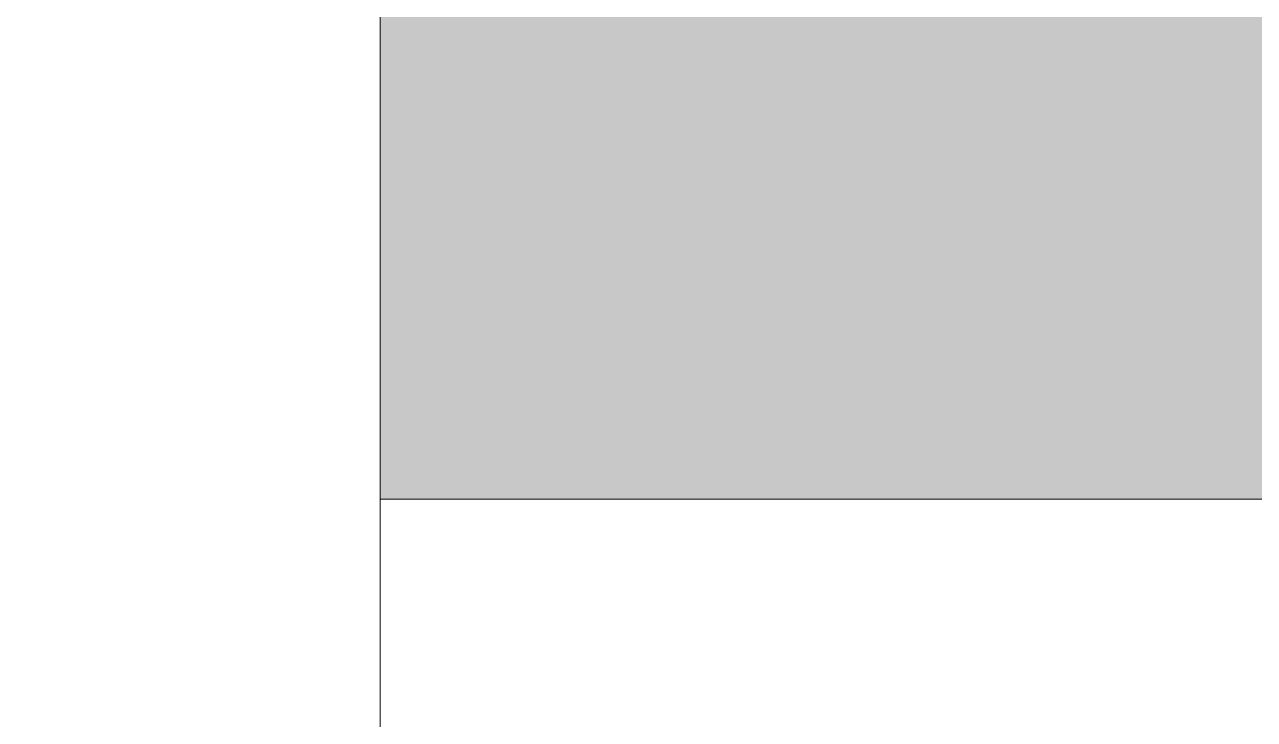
# Model space of a CAD drawing. Header units: inches. Extents: x 20139 to 37433, y -23296 to -20170.
# Drawn here: x 31334.047 to 31334.2277, y -22785.0852 to -22784.9831 of the extents above; entities that cross this region are included whole.
import ezdxf

# ---------------------------------------------------------------- set-up
doc = ezdxf.new("R2010")
doc.units = ezdxf.units.IN
doc.header["$MEASUREMENT"] = 0
doc.layers.add('S-BEAM', color=12, linetype='Continuous', lineweight=9)
doc.layers.add('S-COLS', color=52, linetype='Continuous', lineweight=9)

# ---------------------------------------------------------------- blocks, each defined once
blk = doc.blocks.new('HSS-Hollow Structural Section-Column - HSS6X6X1_4-V61-Level 1')
at = {"layer": 'S-COLS'}
h = blk.add_hatch(dxfattribs=at)
h.set_pattern_fill('FP_21', color=256, style=0, pattern_type=2)
h.set_pattern_definition([(225, (31331.1, -22784.303), (23.758788, -23.758788), []), (225, (31331.1, -22820.303), (23.758788, -23.758788), [])])
h.paths.add_polyline_path([(-2.534, 3), (-2.86351, 2.86351), (-3, 2.534), (-2.69876, 2.69876)], flags=0)
h.paths.add_polyline_path([(2.534, 3), (2.69876, 2.69876), (3, 2.534), (2.86351, 2.86351)], flags=0)
h.paths.add_polyline_path([(-2.534, 3), (-2.534, 2.767), (2.534, 2.767), (2.534, 3)], flags=0)
h.paths.add_polyline_path([(-3, -2.534), (-2.86351, -2.86351), (-2.534, -3), (-2.69876, -2.69876)], flags=0)
h.paths.add_polyline_path([(-2.767, 2.534), (-3, 2.534), (-3, -2.534), (-2.767, -2.534), (-2.767, -2.16906)], flags=0)
h.paths.add_polyline_path([(3, -2.534), (2.69876, -2.69876), (2.534, -3), (2.86351, -2.86351)], flags=0)
h.paths.add_polyline_path([(3, 2.534), (2.767, 2.534), (2.767, -2.534), (3, -2.534), (3, -2.16906)], flags=0)
h.paths.add_polyline_path([(2.534, -2.767), (-2.534, -2.767), (-2.534, -3), (2.534, -3)], flags=0)
at = {"layer": 'S-COLS', "lineweight": 15}
blk.add_line((-3, -2.534), (-3, 2.534), dxfattribs=at)
blk = doc.blocks.new('Dimension Lumber - 2x8-834900-Level 1')
at = {"layer": 'S-BEAM'}
h = blk.add_hatch(color=256, dxfattribs=at)
h.paths.add_polyline_path([(22069.87323, -22785.05281), (22075.40723, -22785.05281), (22075.40723, -22783.55281), (22069.87323, -22783.55281), (22069.87323, -22784.93849)], flags=0)
h.paths.add_polyline_path([(21976.67793, -22785.05281), (22057.51523, -22785.05281), (22057.51523, -22783.55281), (21976.67793, -22783.55281)], flags=0)
h.paths.add_polyline_path([(22061.51523, -22785.05281), (22061.64023, -22785.05281), (22061.64023, -22783.55281), (22061.51523, -22783.55281)], flags=0)
h.paths.add_polyline_path([(22076.12029, -22785.05281), (22076.12029, -22783.55281), (22075.64023, -22783.55281), (22075.64023, -22785.05281)], flags=0)
blk.add_line((22076.12029, -22785.05281), (22075.64023, -22785.05281), dxfattribs=at)

msp = doc.modelspace()

# ---------------------------------------------------------------- block references
at = {"layer": 'S-BEAM'}
msp.add_blockref('Dimension Lumber - 2x8-834900-Level 1', (9258.45897, 0), dxfattribs=at)
at = {"layer": 'S-COLS', "rotation": 180}
msp.add_blockref('HSS-Hollow Structural Section-Column - HSS6X6X1_4-V61-Level 1', (31331.09919, -22784.30281), dxfattribs=at)

doc.saveas('drawing.dxf')
